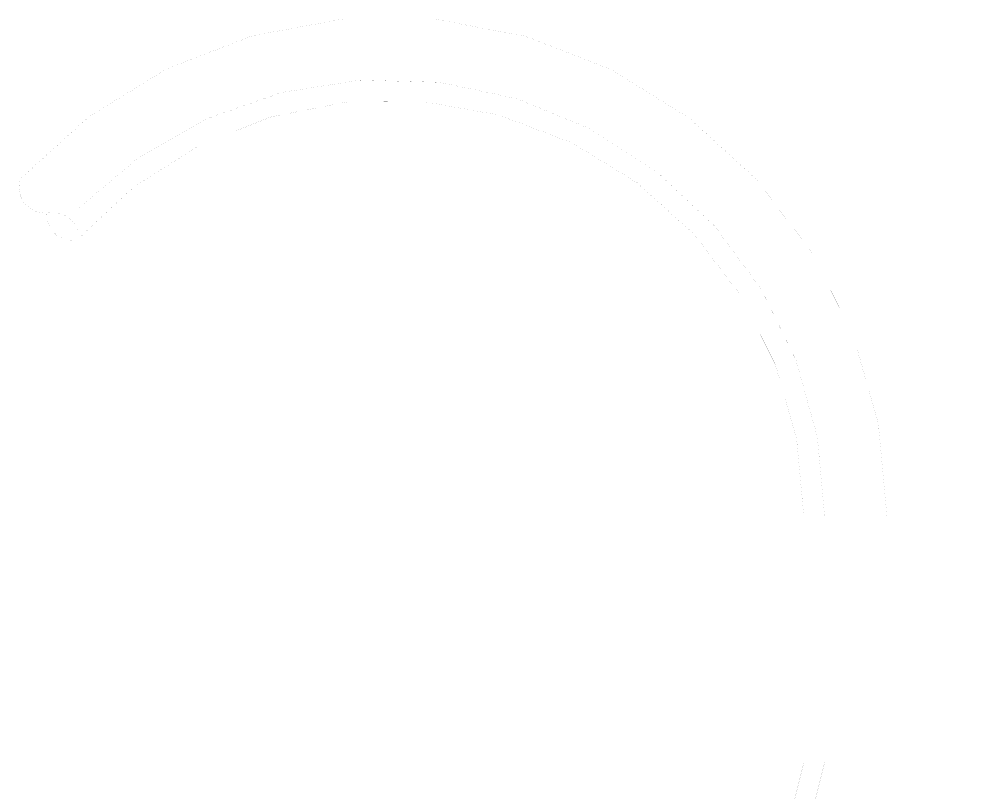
# Model space of a CAD drawing. Header units: millimetres. Extents: x -2171 to 1563, y -1758 to -1505.
# Drawn here: x 1351.891 to 1353.607, y -1609.957 to -1608.56 of the extents above; entities that cross this region are included whole.
import ezdxf

# ---------------------------------------------------------------- set-up
doc = ezdxf.new("R2010")
doc.units = ezdxf.units.MM
doc.layers.add('Tablet', color=7, linetype='Continuous', true_color=0x0180ff)

msp = doc.modelspace()

# ---------------------------------------------------------------- linework, layer by layer
at = {"layer": 'Tablet', "color": 7}
for points in [[(1351.8933, -1608.8483, 0.00006, 0.00006, 0), (1352.0162, -1608.7368, 0.00006, 0.00006, 0), (1352.1574, -1608.6497, 0.00006, 0.00006, 0), (1352.3122, -1608.59, 0.00006, 0.00006, 0), (1352.4754, -1608.5597, 0.00006, 0.00006, 0), (1352.6413, -1608.5599, 0.00006, 0.00006, 0), (1352.8044, -1608.5906, 0.00006, 0.00006, 0), (1352.9591, -1608.6507, 0.00006, 0.00006, 0), (1353.1001, -1608.7382, 0.00006, 0.00006, 0), (1353.2227, -1608.8501, 0.00006, 0.00006, 0), (1353.3226, -1608.9826, 0.00006, 0.00006, 0), (1353.3965, -1609.1311, 0.00006, 0.00006, 0), (1353.4419, -1609.2907, 0.00006, 0.00006, 0), (1353.4572, -1609.456, 0.00006, 0.00006, 0), (1353.4572, -1609.9027, 0.00006, 0.00006, 0)], [(1351.9972, -1608.9023, 0.00006, 0.00006, 0), (1352.1064, -1608.8103, 0.00006, 0.00006, 0), (1352.2305, -1608.7394, 0.00006, 0.00006, 0), (1352.3654, -1608.6922, 0.00006, 0.00006, 0), (1352.5065, -1608.6701, 0.00006, 0.00006, 0), (1352.6494, -1608.6739, 0.00006, 0.00006, 0), (1352.7891, -1608.7034, 0.00006, 0.00006, 0), (1352.9213, -1608.7577, 0.00006, 0.00006, 0), (1353.0415, -1608.835, 0.00006, 0.00006, 0), (1353.1457, -1608.9327, 0.00006, 0.00006, 0), (1353.2306, -1609.0477, 0.00006, 0.00006, 0), (1353.2933, -1609.1761, 0.00006, 0.00006, 0), (1353.3317, -1609.3137, 0.00006, 0.00006, 0), (1353.3447, -1609.456, 0.00006, 0.00006, 0), (1353.3447, -1609.9027, 0.00006, 0.00006, 0)], [(1351.9966, -1608.9577, 0.00006, 0.00006, 0), (1352.0983, -1608.8628, 0.00006, 0.00006, 0), (1352.2158, -1608.7882, 0.00006, 0.00006, 0), (1352.345, -1608.7366, 0.00006, 0.00006, 0), (1352.4815, -1608.7098, 0.00006, 0.00006, 0), (1352.6206, -1608.7087, 0.00006, 0.00006, 0), (1352.7575, -1608.7332, 0.00006, 0.00006, 0), (1352.8876, -1608.7827, 0.00006, 0.00006, 0), (1353.0063, -1608.8553, 0.00006, 0.00006, 0), (1353.1095, -1608.9486, 0.00006, 0.00006, 0), (1353.1937, -1609.0593, 0.00006, 0.00006, 0), (1353.256, -1609.1837, 0.00006, 0.00006, 0), (1353.2943, -1609.3175, 0.00006, 0.00006, 0), (1353.3072, -1609.456, 0.00006, 0.00006, 0), (1353.3072, -1609.9027, 0.00006, 0.00006, 0)], [(1351.9445, -1608.9097, 0.00006, 0.00006, 0), (1351.9358, -1608.9101, 0.00006, 0.00006, 0), (1351.9272, -1608.909, 0.00006, 0.00006, 0), (1351.9189, -1608.9063, 0.00006, 0.00006, 0), (1351.9113, -1608.9021, 0.00006, 0.00006, 0), (1351.9046, -1608.8965, 0.00006, 0.00006, 0), (1351.8991, -1608.8899, 0.00006, 0.00006, 0), (1351.8948, -1608.8823, 0.00006, 0.00006, 0), (1351.8921, -1608.874, 0.00006, 0.00006, 0), (1351.8909, -1608.8654, 0.00006, 0.00006, 0), (1351.8913, -1608.8568, 0.00006, 0.00006, 0), (1351.8933, -1608.8483, 0.00006, 0.00006, 0)], [(1351.9892, -1608.9599, 0.00006, 0.00006, 0), (1351.9805, -1608.9594, 0.00006, 0.00006, 0), (1351.9721, -1608.9572, 0.00006, 0.00006, 0), (1351.9642, -1608.9536, 0.00006, 0.00006, 0), (1351.9571, -1608.9486, 0.00006, 0.00006, 0), (1351.951, -1608.9424, 0.00006, 0.00006, 0), (1351.9461, -1608.9352, 0.00006, 0.00006, 0), (1351.9427, -1608.9272, 0.00006, 0.00006, 0), (1351.9407, -1608.9187, 0.00006, 0.00006, 0), (1351.9403, -1608.91, 0.00006, 0.00006, 0)], [(1351.9445, -1608.9097, 0.00006, 0.00006, 0), (1351.9535, -1608.9092, 0.00006, 0.00006, 0), (1351.9624, -1608.9104, 0.00006, 0.00006, 0), (1351.971, -1608.9131, 0.00006, 0.00006, 0), (1351.979, -1608.9174, 0.00006, 0.00006, 0), (1351.986, -1608.923, 0.00006, 0.00006, 0), (1351.9919, -1608.9299, 0.00006, 0.00006, 0), (1351.9965, -1608.9377, 0.00006, 0.00006, 0), (1351.9995, -1608.9462, 0.00006, 0.00006, 0)], [(1353.1572, -1611.856, 0.00006, 0.00006, 0), (1353.1572, -1610.6527, 0.00006, 0.00006, 0), (1353.2322, -1610.6527, 0.00006, 0.00006, 0), (1353.2322, -1610.5027, 0.00006, 0.00006, 0), (1353.1947, -1610.5027, 0.00006, 0.00006, 0), (1353.1947, -1610.3527, 0.00006, 0.00006, 0), (1353.3072, -1609.9027, 0.00006, 0.00006, 0), (1353.3822, -1609.9027, 0.00006, 0.00006, 0), (1353.4572, -1609.9027, 0.00006, 0.00006, 0), (1353.5697, -1610.3527, 0.00006, 0.00006, 0), (1353.5697, -1610.5027, 0.00006, 0.00006, 0), (1353.5322, -1610.5027, 0.00006, 0.00006, 0), (1353.5322, -1610.6527, 0.00006, 0.00006, 0), (1353.6072, -1610.6527, 0.00006, 0.00006, 0), (1353.6072, -1611.856, 0.00006, 0.00006, 0)], [(1353.2322, -1610.3527, 0.00006, 0.00006, 0), (1353.3447, -1609.9027, 0.00006, 0.00006, 0)]]:
    msp.add_lwpolyline(points, format="xyseb", dxfattribs=at)

doc.saveas('drawing.dxf')
